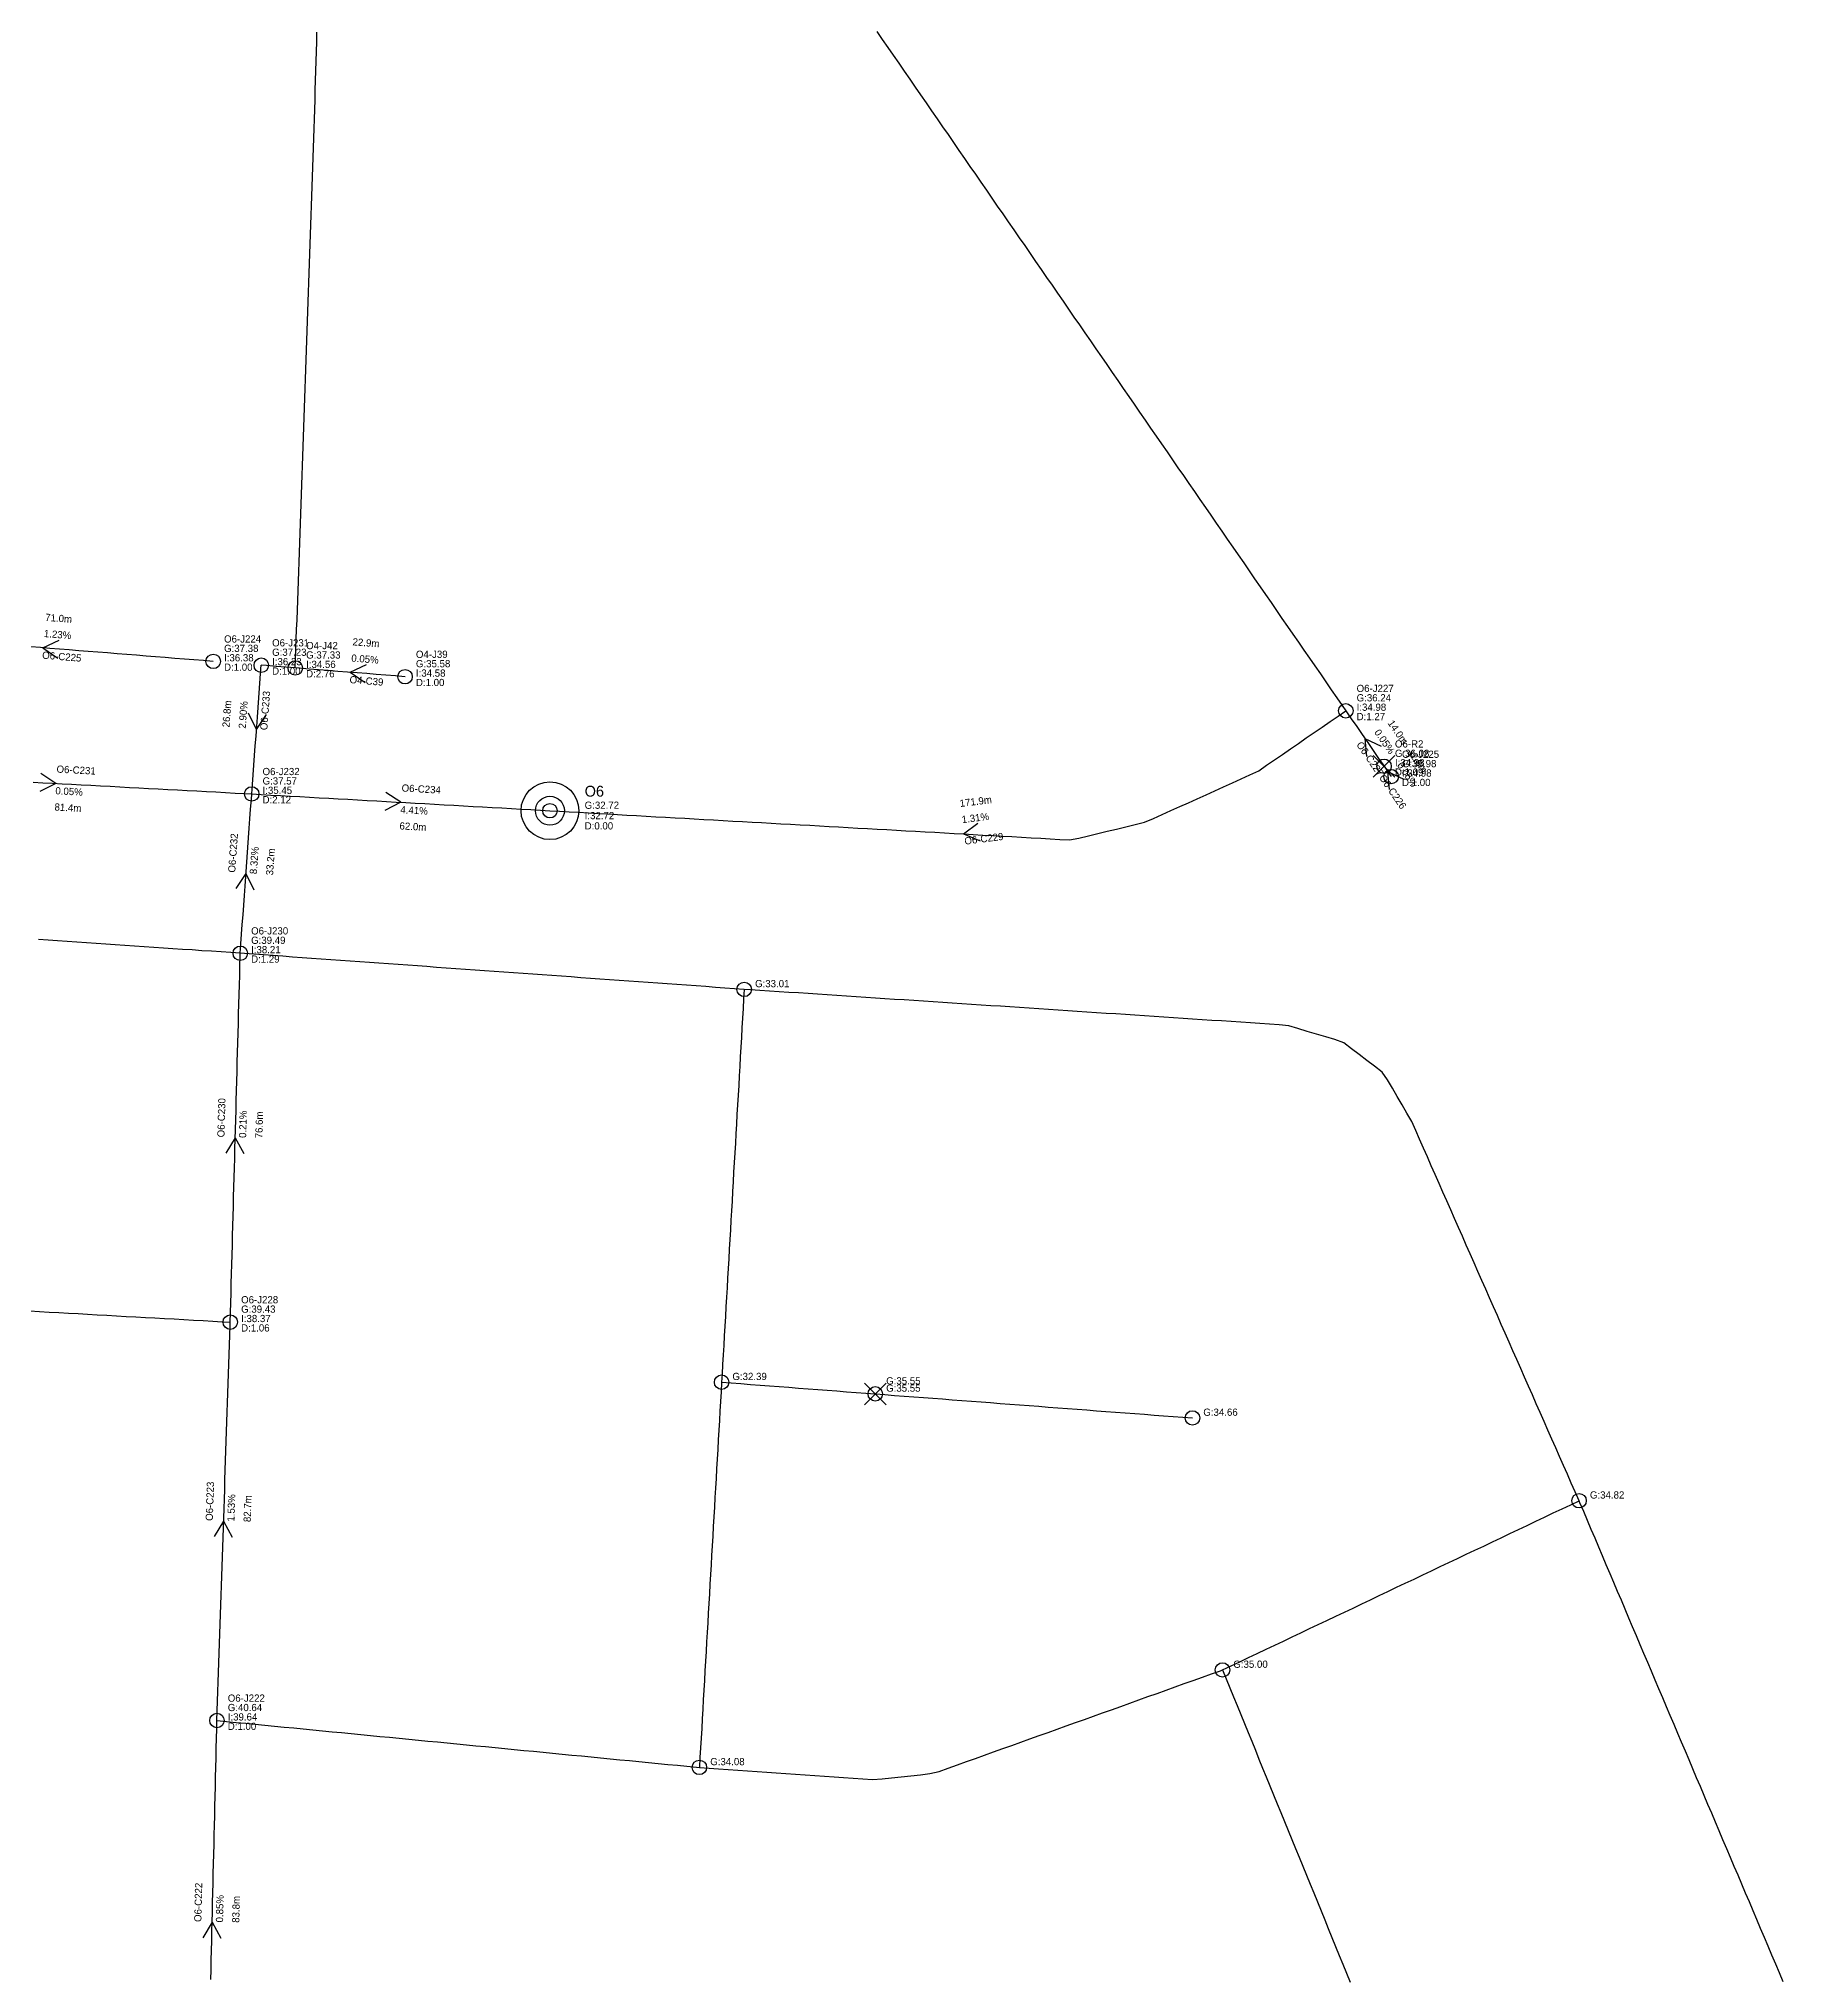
# Model space of a CAD drawing. Header units: metres. Extents: x 607160 to 610559, y 2613470 to 2618337.
# Drawn here: x 609402.1 to 609764.2, y 2615218.7 to 2615621 of the extents above; entities that cross this region are included whole.
import ezdxf

# ---------------------------------------------------------------- set-up
doc = ezdxf.new("R2010")
doc.units = ezdxf.units.M
for name, color, linetype in [('SW-DRAIN-LABELS', 3, 'Continuous'), ('SW-DRAIN-ORPHAN', 8, 'Continuous'), ('SW-DRAIN-SUB-04', 4, 'Continuous'), ('SW-DRAIN-SUB-06', 6, 'Continuous'), ('SW-JUNCTIONS', 7, 'Continuous'), ('SW-OUTLETS', 2, 'Continuous'), ('SW-RIDGES', 6, 'Continuous')]:
    doc.layers.add(name, color=color, linetype=linetype)

msp = doc.modelspace()

# ---------------------------------------------------------------- linework, layer by layer
at = {"layer": 'SW-DRAIN-ORPHAN'}
for points in [[(609576.07, 2615622.49), (609577.2, 2615620.85), (609578.34, 2615619.2), (609579.48, 2615617.56), (609580.61, 2615615.91), (609581.75, 2615614.26), (609582.89, 2615612.62), (609584.02, 2615610.97), (609585.16, 2615609.33), (609586.29, 2615607.68), (609587.43, 2615606.03), (609588.57, 2615604.39), (609589.7, 2615602.74), (609590.84, 2615601.1), (609591.98, 2615599.45), (609593.11, 2615597.81), (609594.25, 2615596.16), (609595.39, 2615594.51), (609596.52, 2615592.87), (609597.66, 2615591.22), (609598.79, 2615589.58), (609599.93, 2615587.93), (609601.07, 2615586.28), (609602.2, 2615584.64), (609603.34, 2615582.99), (609604.48, 2615581.35), (609605.61, 2615579.7), (609606.75, 2615578.06), (609607.88, 2615576.41), (609609.02, 2615574.76), (609610.16, 2615573.12), (609611.29, 2615571.47), (609612.43, 2615569.83), (609613.57, 2615568.18), (609614.7, 2615566.53), (609615.84, 2615564.89), (609616.97, 2615563.24), (609618.11, 2615561.6), (609619.25, 2615559.95), (609620.38, 2615558.31), (609621.52, 2615556.66), (609622.66, 2615555.01), (609623.79, 2615553.37), (609624.93, 2615551.72), (609626.07, 2615550.08), (609627.2, 2615548.43), (609628.34, 2615546.78), (609629.47, 2615545.14), (609630.61, 2615543.49), (609631.75, 2615541.85), (609632.88, 2615540.2), (609634.02, 2615538.55), (609635.16, 2615536.91), (609636.29, 2615535.26), (609637.43, 2615533.62), (609638.56, 2615531.97), (609639.7, 2615530.33), (609640.84, 2615528.68), (609641.97, 2615527.03), (609643.11, 2615525.39), (609644.25, 2615523.74), (609645.38, 2615522.1), (609646.52, 2615520.45), (609647.65, 2615518.8), (609648.79, 2615517.16), (609649.93, 2615515.51), (609651.06, 2615513.87), (609652.2, 2615512.22), (609653.34, 2615510.58), (609654.47, 2615508.93), (609655.61, 2615507.28), (609656.75, 2615505.64), (609657.88, 2615503.99), (609659.02, 2615502.35), (609660.15, 2615500.7), (609661.29, 2615499.05), (609662.43, 2615497.41), (609663.56, 2615495.76), (609664.7, 2615494.12), (609665.84, 2615492.47), (609666.97, 2615490.83), (609668.11, 2615489.18), (609669.24, 2615487.53), (609670.38, 2615485.89), (609671.52, 2615484.24), (609672.65, 2615482.6), (609673.39, 2615481.52)], [(609455.37, 2615490.41), (609453.38, 2615490.57), (609451.39, 2615490.73), (609449.39, 2615490.89), (609448.31, 2615490.98)], [(609443.95, 2615431.2), (609441.96, 2615431.33), (609439.96, 2615431.47), (609437.97, 2615431.61), (609435.97, 2615431.74), (609433.98, 2615431.88), (609431.98, 2615432.01), (609429.99, 2615432.15), (609427.99, 2615432.28), (609426, 2615432.42), (609424, 2615432.55), (609422.01, 2615432.69), (609420.01, 2615432.83), (609418.01, 2615432.96), (609416.02, 2615433.1), (609414.02, 2615433.23), (609412.03, 2615433.37), (609410.03, 2615433.5), (609408.04, 2615433.64), (609406.04, 2615433.77), (609404.05, 2615433.91), (609402.05, 2615434.05)], [(609548.54, 2615423.7), (609546.54, 2615423.85), (609544.55, 2615423.99), (609542.55, 2615424.13), (609540.56, 2615424.27), (609538.56, 2615424.42), (609536.57, 2615424.56), (609534.57, 2615424.7), (609532.58, 2615424.85), (609530.58, 2615424.99), (609528.59, 2615425.13), (609526.59, 2615425.28), (609524.6, 2615425.42), (609522.6, 2615425.56), (609520.61, 2615425.7), (609518.61, 2615425.85), (609516.62, 2615425.99), (609514.62, 2615426.13), (609512.63, 2615426.28), (609510.63, 2615426.42), (609508.64, 2615426.56), (609506.64, 2615426.71), (609504.65, 2615426.85), (609502.65, 2615426.99), (609500.66, 2615427.13), (609498.66, 2615427.28), (609496.67, 2615427.42), (609494.67, 2615427.56), (609492.68, 2615427.71), (609490.68, 2615427.85), (609488.69, 2615427.99), (609486.69, 2615428.14), (609484.7, 2615428.28), (609482.7, 2615428.42), (609480.71, 2615428.56), (609478.72, 2615428.71), (609476.72, 2615428.85), (609474.73, 2615428.99), (609472.73, 2615429.14), (609470.74, 2615429.28), (609468.74, 2615429.42), (609466.75, 2615429.57), (609464.75, 2615429.71), (609462.76, 2615429.85), (609460.76, 2615429.99), (609458.77, 2615430.14), (609456.77, 2615430.28), (609454.78, 2615430.42), (609452.78, 2615430.57), (609450.79, 2615430.71), (609448.79, 2615430.85), (609446.8, 2615431), (609444.8, 2615431.14), (609443.95, 2615431.2)], [(609548.54, 2615423.7), (609548.42, 2615421.71), (609548.31, 2615419.71), (609548.19, 2615417.71), (609548.08, 2615415.72), (609547.96, 2615413.72), (609547.85, 2615411.72), (609547.73, 2615409.73), (609547.62, 2615407.73), (609547.5, 2615405.73), (609547.39, 2615403.74), (609547.27, 2615401.74), (609547.16, 2615399.74), (609547.04, 2615397.75), (609546.93, 2615395.75), (609546.81, 2615393.75), (609546.7, 2615391.76), (609546.58, 2615389.76), (609546.47, 2615387.76), (609546.35, 2615385.77), (609546.24, 2615383.77), (609546.12, 2615381.77), (609546.01, 2615379.78), (609545.89, 2615377.78), (609545.78, 2615375.78), (609545.66, 2615373.79), (609545.55, 2615371.79), (609545.43, 2615369.79), (609545.32, 2615367.8), (609545.2, 2615365.8), (609545.09, 2615363.8), (609544.97, 2615361.8), (609544.86, 2615359.81), (609544.74, 2615357.81), (609544.63, 2615355.81), (609544.51, 2615353.82), (609544.4, 2615351.82), (609544.28, 2615349.82), (609544.17, 2615347.83), (609544.05, 2615345.83), (609543.94, 2615343.83), (609543.84, 2615342.18)], [(609721.81, 2615317.58), (609721, 2615319.41), (609720.19, 2615321.24), (609719.38, 2615323.07), (609718.58, 2615324.9), (609717.77, 2615326.73), (609716.96, 2615328.56), (609716.16, 2615330.39), (609715.35, 2615332.22), (609714.54, 2615334.05), (609713.73, 2615335.88), (609712.93, 2615337.71), (609712.12, 2615339.54), (609711.31, 2615341.37), (609710.5, 2615343.2), (609709.7, 2615345.03), (609708.89, 2615346.86), (609708.08, 2615348.69), (609707.28, 2615350.51), (609706.47, 2615352.34), (609705.66, 2615354.17), (609704.85, 2615356), (609704.05, 2615357.83), (609703.24, 2615359.66), (609702.43, 2615361.49), (609701.62, 2615363.32), (609700.82, 2615365.15), (609700.01, 2615366.98), (609699.2, 2615368.81), (609698.4, 2615370.64), (609697.59, 2615372.47), (609696.78, 2615374.3), (609695.97, 2615376.13), (609695.17, 2615377.96), (609694.36, 2615379.79), (609693.55, 2615381.62), (609692.74, 2615383.45), (609691.94, 2615385.28), (609691.13, 2615387.11), (609690.32, 2615388.94), (609689.52, 2615390.77), (609688.71, 2615392.6), (609687.9, 2615394.43), (609687.09, 2615396.26), (609686.09, 2615397.99), (609685.09, 2615399.72), (609684.08, 2615401.45), (609683.08, 2615403.18), (609682.07, 2615404.91), (609680.96, 2615406.54), (609679.37, 2615407.75), (609677.78, 2615408.96), (609676.18, 2615410.17), (609674.59, 2615411.38), (609673, 2615412.59), (609671.14, 2615413.27), (609669.22, 2615413.85), (609667.3, 2615414.42), (609665.39, 2615414.99), (609663.47, 2615415.57), (609661.55, 2615416.14), (609659.57, 2615416.35), (609657.58, 2615416.49), (609655.58, 2615416.62), (609653.59, 2615416.75), (609651.59, 2615416.89), (609649.6, 2615417.02), (609647.6, 2615417.15), (609645.61, 2615417.28), (609643.61, 2615417.41), (609641.61, 2615417.55), (609639.62, 2615417.68), (609637.62, 2615417.81), (609635.63, 2615417.94), (609633.63, 2615418.07), (609631.64, 2615418.21), (609629.64, 2615418.34), (609627.64, 2615418.47), (609625.65, 2615418.6), (609623.65, 2615418.73), (609621.66, 2615418.87), (609619.66, 2615419), (609617.67, 2615419.13), (609615.67, 2615419.26), (609613.67, 2615419.39), (609611.68, 2615419.53), (609609.68, 2615419.66), (609607.69, 2615419.79), (609605.69, 2615419.92), (609603.7, 2615420.05), (609601.7, 2615420.19), (609599.71, 2615420.32), (609597.71, 2615420.45), (609595.71, 2615420.58), (609593.72, 2615420.71), (609591.72, 2615420.85), (609589.73, 2615420.98), (609587.73, 2615421.11), (609585.74, 2615421.24), (609583.74, 2615421.37), (609581.74, 2615421.51), (609579.75, 2615421.64), (609577.75, 2615421.77), (609575.76, 2615421.9), (609573.76, 2615422.03), (609571.77, 2615422.17), (609569.77, 2615422.3), (609567.78, 2615422.43), (609565.78, 2615422.56), (609563.78, 2615422.69), (609561.79, 2615422.83), (609559.79, 2615422.96), (609557.8, 2615423.09), (609555.8, 2615423.22), (609553.81, 2615423.35), (609551.81, 2615423.49), (609549.81, 2615423.62), (609548.54, 2615423.7)], [(609543.84, 2615342.18), (609543.73, 2615340.19), (609543.61, 2615338.19), (609543.5, 2615336.19), (609543.39, 2615334.2), (609543.27, 2615332.2), (609543.16, 2615330.2), (609543.04, 2615328.21), (609542.93, 2615326.21), (609542.81, 2615324.21), (609542.7, 2615322.22), (609542.58, 2615320.22), (609542.47, 2615318.22), (609542.35, 2615316.23), (609542.24, 2615314.23), (609542.12, 2615312.23), (609542.01, 2615310.24), (609541.89, 2615308.24), (609541.78, 2615306.24), (609541.66, 2615304.25), (609541.55, 2615302.25), (609541.43, 2615300.25), (609541.32, 2615298.25), (609541.2, 2615296.26), (609541.09, 2615294.26), (609540.97, 2615292.26), (609540.86, 2615290.27), (609540.74, 2615288.27), (609540.63, 2615286.27), (609540.51, 2615284.28), (609540.4, 2615282.28), (609540.28, 2615280.28), (609540.17, 2615278.29), (609540.05, 2615276.29), (609539.94, 2615274.29), (609539.82, 2615272.3), (609539.71, 2615270.3), (609539.59, 2615268.3), (609539.48, 2615266.31), (609539.36, 2615264.31), (609539.24, 2615262.24)], [(609543.84, 2615342.18), (609545.84, 2615342.03), (609547.83, 2615341.88), (609549.83, 2615341.73), (609551.82, 2615341.58), (609553.82, 2615341.42), (609555.81, 2615341.27), (609557.8, 2615341.12), (609559.8, 2615340.97), (609561.79, 2615340.82), (609563.79, 2615340.67), (609565.78, 2615340.52), (609567.78, 2615340.36), (609569.77, 2615340.21), (609571.76, 2615340.06), (609573.76, 2615339.91), (609575.75, 2615339.76)], [(609575.75, 2615339.76), (609577.75, 2615339.61), (609579.74, 2615339.45), (609581.74, 2615339.3), (609583.73, 2615339.15), (609585.72, 2615339), (609587.72, 2615338.85), (609589.71, 2615338.7), (609591.71, 2615338.55), (609593.7, 2615338.39), (609595.7, 2615338.24), (609597.69, 2615338.09), (609599.68, 2615337.94), (609601.68, 2615337.79), (609603.67, 2615337.64), (609605.67, 2615337.48), (609607.66, 2615337.33), (609609.66, 2615337.18), (609611.65, 2615337.03), (609613.64, 2615336.88), (609615.64, 2615336.73), (609617.63, 2615336.58), (609619.63, 2615336.42), (609621.62, 2615336.27), (609623.61, 2615336.12), (609625.61, 2615335.97), (609627.6, 2615335.82), (609629.6, 2615335.67), (609631.59, 2615335.52), (609633.59, 2615335.36), (609635.58, 2615335.21), (609637.57, 2615335.06), (609639.57, 2615334.91), (609641.57, 2615334.76)], [(609647.8, 2615282.46), (609649.61, 2615283.32), (609651.41, 2615284.18), (609653.22, 2615285.03), (609655.03, 2615285.89), (609656.83, 2615286.75), (609658.64, 2615287.61), (609660.45, 2615288.46), (609662.26, 2615289.32), (609664.06, 2615290.18), (609665.87, 2615291.04), (609667.68, 2615291.89), (609669.48, 2615292.75), (609671.29, 2615293.61), (609673.1, 2615294.47), (609674.9, 2615295.32), (609676.71, 2615296.18), (609678.52, 2615297.04), (609680.32, 2615297.89), (609682.13, 2615298.75), (609683.94, 2615299.61), (609685.74, 2615300.47), (609687.55, 2615301.32), (609689.36, 2615302.18), (609691.17, 2615303.04), (609692.97, 2615303.9), (609694.78, 2615304.75), (609696.59, 2615305.61), (609698.39, 2615306.47), (609700.2, 2615307.33), (609702.01, 2615308.18), (609703.81, 2615309.04), (609705.62, 2615309.9), (609707.43, 2615310.76), (609709.23, 2615311.61), (609711.04, 2615312.47), (609712.85, 2615313.33), (609714.66, 2615314.18), (609716.46, 2615315.04), (609718.27, 2615315.9), (609720.08, 2615316.76), (609721.81, 2615317.58)], [(609764.17, 2615217.75), (609763.39, 2615219.59), (609762.61, 2615221.43), (609761.83, 2615223.27), (609761.05, 2615225.12), (609760.27, 2615226.96), (609759.49, 2615228.8), (609758.7, 2615230.64), (609757.92, 2615232.48), (609757.14, 2615234.32), (609756.36, 2615236.16), (609755.58, 2615238), (609754.8, 2615239.84), (609754.02, 2615241.68), (609753.24, 2615243.53), (609752.45, 2615245.37), (609751.67, 2615247.21), (609750.89, 2615249.05), (609750.11, 2615250.89), (609749.33, 2615252.73), (609748.55, 2615254.57), (609747.77, 2615256.41), (609746.98, 2615258.25), (609746.2, 2615260.1), (609745.42, 2615261.94), (609744.64, 2615263.78), (609743.86, 2615265.62), (609743.08, 2615267.46), (609742.3, 2615269.3), (609741.51, 2615271.14), (609740.73, 2615272.98), (609739.95, 2615274.82), (609739.17, 2615276.66), (609738.39, 2615278.51), (609737.61, 2615280.35), (609736.83, 2615282.19), (609736.05, 2615284.03), (609735.26, 2615285.87), (609734.48, 2615287.71), (609733.7, 2615289.55), (609732.92, 2615291.39), (609732.14, 2615293.23), (609731.36, 2615295.07), (609730.58, 2615296.92), (609729.79, 2615298.76), (609729.01, 2615300.6), (609728.23, 2615302.44), (609727.45, 2615304.28), (609726.67, 2615306.12), (609725.89, 2615307.96), (609725.11, 2615309.8), (609724.32, 2615311.64), (609723.54, 2615313.49), (609722.76, 2615315.33), (609721.98, 2615317.17), (609721.81, 2615317.58)], [(609539.24, 2615262.24), (609541.24, 2615262.1), (609543.23, 2615261.96), (609545.23, 2615261.82), (609547.22, 2615261.68), (609549.22, 2615261.54), (609551.21, 2615261.4), (609553.21, 2615261.26), (609555.2, 2615261.12), (609557.2, 2615260.98), (609559.19, 2615260.84), (609561.19, 2615260.7), (609563.19, 2615260.56), (609565.18, 2615260.42), (609567.18, 2615260.28), (609569.17, 2615260.14), (609571.17, 2615260), (609573.16, 2615259.86), (609575.16, 2615259.72), (609577.15, 2615259.87), (609579.13, 2615260.08), (609581.12, 2615260.29), (609583.11, 2615260.51), (609585.1, 2615260.72), (609587.09, 2615260.94), (609589.02, 2615261.41), (609590.9, 2615262.09), (609592.78, 2615262.76), (609594.67, 2615263.44), (609596.55, 2615264.11), (609598.43, 2615264.79), (609600.31, 2615265.46), (609602.2, 2615266.13), (609604.08, 2615266.81), (609605.96, 2615267.48), (609607.85, 2615268.16), (609609.73, 2615268.83), (609611.61, 2615269.5), (609613.49, 2615270.18), (609615.38, 2615270.85), (609617.26, 2615271.53), (609619.14, 2615272.2), (609621.03, 2615272.88), (609622.91, 2615273.55), (609624.79, 2615274.22), (609626.68, 2615274.9), (609628.56, 2615275.57), (609630.44, 2615276.25), (609632.32, 2615276.92), (609634.21, 2615277.6), (609636.09, 2615278.27), (609637.97, 2615278.94), (609639.86, 2615279.62), (609641.74, 2615280.29), (609643.62, 2615280.97), (609645.5, 2615281.64), (609647.39, 2615282.31), (609647.8, 2615282.46)], [(609647.8, 2615282.46), (609648.56, 2615280.61), (609649.31, 2615278.76), (609650.07, 2615276.91), (609650.83, 2615275.06), (609651.59, 2615273.21), (609652.34, 2615271.36), (609653.1, 2615269.5), (609653.86, 2615267.65), (609654.62, 2615265.8), (609655.37, 2615263.95), (609656.13, 2615262.1), (609656.89, 2615260.25), (609657.65, 2615258.4), (609658.4, 2615256.55), (609659.16, 2615254.7), (609659.92, 2615252.85), (609660.67, 2615250.99), (609661.43, 2615249.14), (609662.19, 2615247.29), (609662.95, 2615245.44), (609663.7, 2615243.59), (609664.46, 2615241.74), (609665.22, 2615239.89), (609665.98, 2615238.04), (609666.73, 2615236.19), (609667.49, 2615234.33), (609668.25, 2615232.48), (609669.01, 2615230.63), (609669.76, 2615228.78), (609670.52, 2615226.93), (609671.28, 2615225.08), (609672.03, 2615223.23), (609672.79, 2615221.38), (609673.55, 2615219.53), (609674.31, 2615217.68)], [(609439.11, 2615271.97), (609441.1, 2615271.77), (609443.09, 2615271.58), (609445.08, 2615271.39), (609447.07, 2615271.19), (609449.07, 2615271), (609451.06, 2615270.81), (609453.05, 2615270.61), (609455.04, 2615270.42), (609457.03, 2615270.23), (609459.02, 2615270.03), (609461.01, 2615269.84), (609463, 2615269.65), (609464.99, 2615269.45), (609466.98, 2615269.26), (609468.97, 2615269.07), (609470.96, 2615268.87), (609472.95, 2615268.68), (609474.94, 2615268.49), (609476.93, 2615268.29), (609478.92, 2615268.1), (609480.92, 2615267.9), (609482.91, 2615267.71), (609484.9, 2615267.52), (609486.89, 2615267.32), (609488.88, 2615267.13), (609490.87, 2615266.94), (609492.86, 2615266.74), (609494.85, 2615266.55), (609496.84, 2615266.36), (609498.83, 2615266.16), (609500.82, 2615265.97), (609502.81, 2615265.78), (609504.8, 2615265.58), (609506.79, 2615265.39), (609508.78, 2615265.2), (609510.77, 2615265), (609512.76, 2615264.81), (609514.76, 2615264.62), (609516.75, 2615264.42), (609518.74, 2615264.23), (609520.73, 2615264.03), (609522.72, 2615263.84), (609524.71, 2615263.65), (609526.7, 2615263.45), (609528.69, 2615263.26), (609530.68, 2615263.07), (609532.67, 2615262.87), (609534.66, 2615262.68), (609536.65, 2615262.49), (609538.64, 2615262.29), (609539.24, 2615262.24)]]:
    msp.add_lwpolyline(points, dxfattribs=at)
at = {"layer": 'SW-DRAIN-SUB-04'}
for q in [(609470.15, 2615491.12), (609469.86, 2615487.38)]:
    msp.add_line((609466.77, 2615489.51), q, dxfattribs=at)
for points in [[(609455.37, 2615490.41), (609455.44, 2615492.41), (609455.51, 2615494.41), (609455.58, 2615496.41), (609455.65, 2615498.41), (609455.73, 2615500.41), (609455.8, 2615502.41), (609455.87, 2615504.41), (609455.94, 2615506.4), (609456.01, 2615508.4), (609456.08, 2615510.4), (609456.15, 2615512.4), (609456.22, 2615514.4), (609456.29, 2615516.4), (609456.36, 2615518.4), (609456.43, 2615520.4), (609456.5, 2615522.39), (609456.57, 2615524.39), (609456.64, 2615526.39), (609456.71, 2615528.39), (609456.78, 2615530.39), (609456.85, 2615532.39), (609456.92, 2615534.39), (609456.99, 2615536.39), (609457.06, 2615538.38), (609457.13, 2615540.38), (609457.2, 2615542.38), (609457.27, 2615544.38), (609457.34, 2615546.38), (609457.42, 2615548.38), (609457.49, 2615550.38), (609457.56, 2615552.38), (609457.63, 2615554.37), (609457.7, 2615556.37), (609457.77, 2615558.37), (609457.84, 2615560.37), (609457.91, 2615562.37), (609457.98, 2615564.37), (609458.05, 2615566.37), (609458.12, 2615568.37), (609458.19, 2615570.36), (609458.26, 2615572.36), (609458.33, 2615574.36), (609458.4, 2615576.36), (609458.47, 2615578.36), (609458.54, 2615580.36), (609458.61, 2615582.36), (609458.68, 2615584.36), (609458.75, 2615586.35), (609458.82, 2615588.35), (609458.89, 2615590.35), (609458.96, 2615592.35), (609459.03, 2615594.35), (609459.11, 2615596.35), (609459.18, 2615598.35), (609459.25, 2615600.35), (609459.3, 2615602.34), (609459.36, 2615604.34), (609459.42, 2615606.34), (609459.47, 2615608.34), (609459.53, 2615610.34), (609459.59, 2615612.34), (609459.64, 2615614.34), (609459.7, 2615616.34), (609459.76, 2615618.34), (609459.81, 2615620.34), (609459.87, 2615622.34)], [(609478.16, 2615488.6), (609476.17, 2615488.76), (609474.18, 2615488.92), (609472.18, 2615489.08), (609470.19, 2615489.24), (609468.2, 2615489.39), (609466.2, 2615489.55), (609464.21, 2615489.71), (609462.21, 2615489.87), (609460.22, 2615490.03), (609458.23, 2615490.19), (609456.23, 2615490.35), (609455.37, 2615490.41)]]:
    msp.add_lwpolyline(points, dxfattribs=at)
at = {"layer": 'SW-DRAIN-SUB-06'}
for p, q in [((609402.97, 2615494.6), (609406.36, 2615496.21)), ((609402.97, 2615494.6), (609406.06, 2615492.47)), ((609447.32, 2615477.62), (609445.69, 2615481)), ((609447.32, 2615477.62), (609449.43, 2615480.72)), ((609677.37, 2615475.76), (609680.75, 2615474.15)), ((609677.37, 2615475.76), (609677.67, 2615472.02)), ((609405.67, 2615466.45), (609402.53, 2615468.5)), ((609682.08, 2615468.93), (609685.46, 2615467.32)), ((609682.08, 2615468.93), (609682.37, 2615465.19)), ((609405.67, 2615466.45), (609402.33, 2615464.75)), ((609477.28, 2615462.53), (609474.14, 2615464.58)), ((609477.28, 2615462.53), (609473.93, 2615460.84)), ((609594.06, 2615455.96), (609597.05, 2615458.23)), ((609594.06, 2615455.96), (609597.51, 2615454.51)), ((609445.14, 2615447.73), (609443.04, 2615444.63)), ((609445.14, 2615447.73), (609446.78, 2615444.36)), ((609442.92, 2615392.92), (609440.95, 2615389.73)), ((609442.92, 2615392.92), (609444.7, 2615389.63)), ((609440.49, 2615313.31), (609438.51, 2615310.13)), ((609440.49, 2615313.31), (609442.26, 2615310)), ((609438.13, 2615230.1), (609436.18, 2615226.9)), ((609438.13, 2615230.1), (609439.92, 2615226.81))]:
    msp.add_line(p, q, dxfattribs=at)
for points in [[(609438.34, 2615491.78), (609436.35, 2615491.93), (609434.35, 2615492.09), (609432.36, 2615492.25), (609430.37, 2615492.41), (609428.37, 2615492.57), (609426.38, 2615492.73), (609424.39, 2615492.89), (609422.39, 2615493.05), (609420.4, 2615493.21), (609418.4, 2615493.37), (609416.41, 2615493.52), (609414.42, 2615493.68), (609412.42, 2615493.84), (609410.43, 2615494), (609408.44, 2615494.16), (609406.44, 2615494.32), (609404.45, 2615494.48), (609402.46, 2615494.64), (609400.46, 2615494.8)], [(609446.33, 2615464.27), (609446.48, 2615466.26), (609446.62, 2615468.26), (609446.77, 2615470.25), (609446.92, 2615472.25), (609447.07, 2615474.24), (609447.22, 2615476.24), (609447.36, 2615478.23), (609447.51, 2615480.23), (609447.66, 2615482.22), (609447.81, 2615484.21), (609447.96, 2615486.21), (609448.1, 2615488.2), (609448.25, 2615490.2), (609448.31, 2615490.98)], [(609508.23, 2615460.79), (609510.23, 2615460.68), (609512.22, 2615460.56), (609514.22, 2615460.45), (609516.22, 2615460.34), (609518.21, 2615460.23), (609520.21, 2615460.11), (609522.21, 2615460), (609524.2, 2615459.89), (609526.2, 2615459.78), (609528.2, 2615459.66), (609530.2, 2615459.55), (609532.19, 2615459.44), (609534.19, 2615459.33), (609536.19, 2615459.22), (609538.18, 2615459.1), (609540.18, 2615458.99), (609542.18, 2615458.88), (609544.17, 2615458.77), (609546.17, 2615458.65), (609548.17, 2615458.54), (609550.16, 2615458.43), (609552.16, 2615458.32), (609554.16, 2615458.2), (609556.15, 2615458.09), (609558.15, 2615457.98), (609560.15, 2615457.87), (609562.14, 2615457.76), (609564.14, 2615457.64), (609566.14, 2615457.53), (609568.14, 2615457.42), (609570.13, 2615457.31), (609572.13, 2615457.19), (609574.13, 2615457.08), (609576.12, 2615456.97), (609578.12, 2615456.86), (609580.12, 2615456.75), (609582.11, 2615456.63), (609584.11, 2615456.52), (609586.11, 2615456.41), (609588.1, 2615456.3), (609590.1, 2615456.18), (609592.1, 2615456.07), (609594.09, 2615455.96), (609596.09, 2615455.85), (609598.09, 2615455.73), (609600.08, 2615455.62), (609602.08, 2615455.51), (609604.08, 2615455.4), (609606.08, 2615455.29), (609608.07, 2615455.17), (609610.07, 2615455.06), (609612.07, 2615454.95), (609614.06, 2615454.84), (609616.06, 2615454.72), (609618.01, 2615455.07), (609619.96, 2615455.55), (609621.9, 2615456.03), (609623.84, 2615456.51), (609625.78, 2615456.99), (609627.72, 2615457.47), (609629.66, 2615457.95), (609631.6, 2615458.43), (609633.46, 2615459.15), (609635.28, 2615459.97), (609637.11, 2615460.8), (609638.93, 2615461.63), (609640.75, 2615462.45), (609642.57, 2615463.28), (609644.39, 2615464.11), (609646.21, 2615464.93), (609648.03, 2615465.76), (609649.85, 2615466.59), (609651.67, 2615467.42), (609653.5, 2615468.24), (609655.31, 2615469.08), (609656.96, 2615470.22), (609658.6, 2615471.35), (609660.25, 2615472.48), (609661.9, 2615473.62), (609663.55, 2615474.75), (609665.19, 2615475.88), (609666.84, 2615477.02), (609668.49, 2615478.15), (609670.14, 2615479.28), (609671.79, 2615480.42), (609673.39, 2615481.52)], [(609673.39, 2615481.52), (609674.53, 2615479.88), (609675.66, 2615478.23), (609676.8, 2615476.58), (609677.93, 2615474.94), (609679.07, 2615473.29), (609680.2, 2615471.64), (609681.34, 2615470)], [(609400.97, 2615466.7), (609402.96, 2615466.6), (609404.96, 2615466.49), (609406.96, 2615466.38), (609408.95, 2615466.27), (609410.95, 2615466.17), (609412.95, 2615466.06), (609414.95, 2615465.95), (609416.94, 2615465.85), (609418.94, 2615465.74), (609420.94, 2615465.63), (609422.93, 2615465.52), (609424.93, 2615465.42), (609426.93, 2615465.31), (609428.93, 2615465.2), (609430.92, 2615465.1), (609432.92, 2615464.99), (609434.92, 2615464.88), (609436.91, 2615464.77), (609438.91, 2615464.67), (609440.91, 2615464.56), (609442.91, 2615464.45), (609444.9, 2615464.35), (609446.33, 2615464.27)], [(609681.34, 2615470), (609682.48, 2615468.35), (609682.81, 2615467.86)], [(609443.95, 2615431.2), (609444.1, 2615433.19), (609444.24, 2615435.19), (609444.38, 2615437.18), (609444.53, 2615439.18), (609444.67, 2615441.17), (609444.81, 2615443.17), (609444.96, 2615445.16), (609445.1, 2615447.16), (609445.24, 2615449.15), (609445.39, 2615451.15), (609445.53, 2615453.14), (609445.67, 2615455.14), (609445.82, 2615457.13), (609445.96, 2615459.13), (609446.1, 2615461.12), (609446.25, 2615463.12), (609446.33, 2615464.27)], [(609446.33, 2615464.27), (609448.32, 2615464.16), (609450.32, 2615464.04), (609452.32, 2615463.93), (609454.32, 2615463.82), (609456.31, 2615463.71), (609458.31, 2615463.6), (609460.31, 2615463.48), (609462.3, 2615463.37), (609464.3, 2615463.26), (609466.3, 2615463.15), (609468.29, 2615463.03), (609470.29, 2615462.92), (609472.29, 2615462.81), (609474.28, 2615462.7), (609476.28, 2615462.58), (609478.28, 2615462.47), (609480.27, 2615462.36), (609482.27, 2615462.25), (609484.27, 2615462.14), (609486.26, 2615462.02), (609488.26, 2615461.91), (609490.26, 2615461.8), (609492.26, 2615461.69), (609494.25, 2615461.57), (609496.25, 2615461.46), (609498.25, 2615461.35), (609500.24, 2615461.24), (609502.24, 2615461.12), (609504.24, 2615461.01), (609506.23, 2615460.9), (609508.23, 2615460.79)], [(609441.88, 2615354.65), (609441.93, 2615356.65), (609441.99, 2615358.65), (609442.04, 2615360.65), (609442.09, 2615362.65), (609442.15, 2615364.64), (609442.2, 2615366.64), (609442.26, 2615368.64), (609442.31, 2615370.64), (609442.37, 2615372.64), (609442.42, 2615374.64), (609442.47, 2615376.64), (609442.53, 2615378.64), (609442.58, 2615380.64), (609442.64, 2615382.64), (609442.69, 2615384.64), (609442.75, 2615386.64), (609442.8, 2615388.64), (609442.85, 2615390.63), (609442.91, 2615392.63), (609442.96, 2615394.63), (609443.02, 2615396.63), (609443.07, 2615398.63), (609443.13, 2615400.63), (609443.18, 2615402.63), (609443.23, 2615404.63), (609443.29, 2615406.63), (609443.34, 2615408.63), (609443.4, 2615410.63), (609443.45, 2615412.63), (609443.51, 2615414.63), (609443.56, 2615416.63), (609443.61, 2615418.62), (609443.67, 2615420.62), (609443.72, 2615422.62), (609443.78, 2615424.62), (609443.83, 2615426.62), (609443.88, 2615428.62), (609443.94, 2615430.62), (609443.95, 2615431.2)], [(609400.29, 2615356.97), (609402.29, 2615356.85), (609404.29, 2615356.74), (609406.28, 2615356.63), (609408.28, 2615356.52), (609410.28, 2615356.41), (609412.27, 2615356.3), (609414.27, 2615356.19), (609416.27, 2615356.07), (609418.26, 2615355.96), (609420.26, 2615355.85), (609422.26, 2615355.74), (609424.26, 2615355.63), (609426.25, 2615355.52), (609428.25, 2615355.41), (609430.25, 2615355.3), (609432.24, 2615355.18), (609434.24, 2615355.07), (609436.24, 2615354.96), (609438.23, 2615354.85), (609440.23, 2615354.74), (609441.88, 2615354.65)], [(609439.11, 2615271.97), (609439.18, 2615273.97), (609439.25, 2615275.97), (609439.31, 2615277.97), (609439.38, 2615279.96), (609439.45, 2615281.96), (609439.51, 2615283.96), (609439.58, 2615285.96), (609439.65, 2615287.96), (609439.71, 2615289.96), (609439.78, 2615291.96), (609439.85, 2615293.96), (609439.91, 2615295.96), (609439.98, 2615297.95), (609440.05, 2615299.95), (609440.12, 2615301.95), (609440.18, 2615303.95), (609440.25, 2615305.95), (609440.32, 2615307.95), (609440.38, 2615309.95), (609440.45, 2615311.95), (609440.52, 2615313.95), (609440.58, 2615315.94), (609440.65, 2615317.94), (609440.72, 2615319.94), (609440.78, 2615321.94), (609440.85, 2615323.94), (609440.92, 2615325.94), (609440.98, 2615327.94), (609441.05, 2615329.94), (609441.12, 2615331.93), (609441.18, 2615333.93), (609441.25, 2615335.93), (609441.32, 2615337.93), (609441.39, 2615339.93), (609441.45, 2615341.93), (609441.52, 2615343.93), (609441.59, 2615345.93), (609441.65, 2615347.93), (609441.72, 2615349.92), (609441.79, 2615351.92), (609441.85, 2615353.92), (609441.88, 2615354.65)], [(609437.85, 2615218.22), (609437.89, 2615220.22), (609437.94, 2615222.22), (609437.99, 2615224.22), (609438.03, 2615226.22), (609438.08, 2615228.22), (609438.13, 2615230.22), (609438.18, 2615232.22), (609438.22, 2615234.22), (609438.27, 2615236.22), (609438.32, 2615238.22), (609438.36, 2615240.22), (609438.41, 2615242.22), (609438.46, 2615244.22), (609438.51, 2615246.22), (609438.55, 2615248.22), (609438.6, 2615250.21), (609438.65, 2615252.21), (609438.69, 2615254.21), (609438.74, 2615256.21), (609438.79, 2615258.21), (609438.84, 2615260.21), (609438.88, 2615262.21), (609438.93, 2615264.21), (609438.98, 2615266.21), (609439.02, 2615268.21), (609439.07, 2615270.21), (609439.11, 2615271.97)]]:
    msp.add_lwpolyline(points, dxfattribs=at)
at = {"layer": 'SW-JUNCTIONS'}
for centre in [(609438.34, 2615491.78), (609448.31, 2615490.98), (609455.37, 2615490.41), (609478.16, 2615488.6), (609673.39, 2615481.52), (609681.34, 2615470), (609682.81, 2615467.86), (609446.33, 2615464.27), (609508.23, 2615460.79), (609443.95, 2615431.2), (609548.54, 2615423.7), (609441.88, 2615354.65), (609543.84, 2615342.18), (609575.75, 2615339.76), (609641.57, 2615334.76), (609721.81, 2615317.58), (609647.8, 2615282.46), (609439.11, 2615271.97), (609539.24, 2615262.24)]:
    msp.add_circle(centre, 1.5, dxfattribs=at)
at = {"layer": 'SW-OUTLETS'}
for radius in [6, 3]:
    msp.add_circle((609508.23, 2615460.79), radius, dxfattribs=at)
at = {"layer": 'SW-RIDGES', "color": 6}
for p, q in [((609679.09, 2615467.75), (609683.59, 2615472.25)), ((609683.59, 2615467.75), (609679.09, 2615472.25)), ((609573.5, 2615337.51), (609578, 2615342.01)), ((609578, 2615337.51), (609573.5, 2615342.01))]:
    msp.add_line(p, q, dxfattribs=at)

# ---------------------------------------------------------------- texts
at = {"layer": 'SW-DRAIN-LABELS', "color": 2}
for s, rotation, p in [('71.0m', -4.5598, (609403.42, 2615500.2)), ('1.23%', -4.5598, (609403.15, 2615496.84)), ('22.9m', -4.5426, (609467.21, 2615495.12)), ('0.05%', -4.5426, (609466.95, 2615491.75)), ('26.8m', 85.7559, (609441.71, 2615478.04)), ('2.90%', 85.7559, (609445.08, 2615477.79)), ('14.0m', -55.4202, (609682, 2615478.95)), ('0.05%', -55.4202, (609679.22, 2615477.04)), ('0.05%', -55.4202, (609683.93, 2615470.21)), ('2.6m', -55.4202, (609686.71, 2615472.12)), ('0.05%', -3.0701, (609405.55, 2615464.2)), ('171.9m', 7.1557, (609593.36, 2615461.54)), ('81.4m', -3.0701, (609405.37, 2615460.83)), ('4.41%', -3.2189, (609477.15, 2615460.28)), ('1.31%', 7.1557, (609593.78, 2615458.19)), ('62.0m', -3.2189, (609476.96, 2615456.91)), ('8.32%', 85.8955, (609447.39, 2615447.57)), ('33.2m', 85.8955, (609450.75, 2615447.33)), ('0.21%', 88.4458, (609445.17, 2615392.86)), ('76.6m', 88.4458, (609448.54, 2615392.77)), ('1.53%', 88.0842, (609442.74, 2615313.23)), ('82.7m', 88.0842, (609446.12, 2615313.12)), ('0.85%', 88.6508, (609440.38, 2615230.05)), ('83.8m', 88.6508, (609443.75, 2615229.97))]:
    msp.add_text(s, height=1.5, rotation=rotation, dxfattribs=at).set_placement(p)
at = {"layer": 'SW-DRAIN-LABELS', "color": 7}
for s, p in [('O6-J224', (609440.59, 2615495.68)), ('G:37.38', (609440.59, 2615493.73)), ('O6-J231', (609450.56, 2615494.88)), ('O4-J42', (609457.62, 2615494.31)), ('G:37.23', (609450.56, 2615492.93)), ('G:37.33', (609457.62, 2615492.36)), ('O4-J39', (609480.41, 2615492.5)), ('G:35.58', (609480.41, 2615490.55)), ('O6-J227', (609675.64, 2615485.42)), ('G:36.24', (609675.64, 2615483.47)), ('O6-R2', (609683.59, 2615473.9)), ('G:36.08', (609683.59, 2615471.95)), ('O6-J225', (609685.06, 2615471.76)), ('G:35.98', (609685.06, 2615469.81)), ('O6-J232', (609448.58, 2615468.17)), ('G:37.57', (609448.58, 2615466.22)), ('G:32.72', (609515.43, 2615461.18)), ('O6-J230', (609446.2, 2615435.1)), ('G:39.49', (609446.2, 2615433.15)), ('G:33.01', (609550.79, 2615424.15)), ('O6-J228', (609444.13, 2615358.55)), ('G:39.43', (609444.13, 2615356.6)), ('G:32.39', (609546.09, 2615342.63)), ('G:35.55', (609578, 2615341.71)), ('G:35.55', (609578, 2615340.21)), ('G:34.66', (609643.82, 2615335.21)), ('G:34.82', (609724.06, 2615318.03)), ('G:35.00', (609650.05, 2615282.91)), ('O6-J222', (609441.36, 2615275.87)), ('G:40.64', (609441.36, 2615273.92)), ('G:34.08', (609541.49, 2615262.69))]:
    msp.add_text(s, height=1.5, dxfattribs=at).set_placement(p)
at = {"layer": 'SW-DRAIN-LABELS', "color": 3}
for s, rotation, p in [('O6-C225', -4.5598, (609402.8, 2615492.35)), ('O4-C39', -4.5426, (609466.59, 2615487.27)), ('O6-C233', 85.7559, (609449.56, 2615477.46)), ('O6-C227', -55.4202, (609675.51, 2615474.48)), ('O6-C231', -3.0701, (609405.79, 2615468.7)), ('O6-C226', -55.4202, (609680.22, 2615467.65)), ('O6-C234', -3.2189, (609477.41, 2615464.78)), ('O6-C232', 85.8955, (609442.9, 2615447.9)), ('O6-C229', 7.1557, (609594.34, 2615453.73)), ('O6-C230', 88.4458, (609440.67, 2615392.98)), ('O6-C223', 88.0842, (609438.25, 2615313.38)), ('O6-C222', 88.6508, (609435.88, 2615230.15))]:
    msp.add_text(s, height=1.5, rotation=rotation, dxfattribs=at).set_placement(p)
at = {"layer": 'SW-DRAIN-LABELS', "color": 6}
for s, p in [('D:1.00', (609440.59, 2615489.83)), ('D:1.00', (609450.56, 2615489.03)), ('D:2.76', (609457.62, 2615488.46)), ('D:1.00', (609480.41, 2615486.65)), ('D:1.27', (609675.64, 2615479.57)), ('D:1.09', (609683.59, 2615468.05)), ('D:1.00', (609685.06, 2615465.91)), ('D:2.12', (609448.58, 2615462.32)), ('D:0.00', (609515.43, 2615456.89)), ('D:1.29', (609446.2, 2615429.25)), ('D:1.06', (609444.13, 2615352.7)), ('D:1.00', (609441.36, 2615270.02))]:
    msp.add_text(s, height=1.5, dxfattribs=at).set_placement(p)
at = {"layer": 'SW-DRAIN-LABELS', "color": 4}
for s, p in [('I:36.38', (609440.59, 2615491.78)), ('I:36.23', (609450.56, 2615490.98)), ('I:34.56', (609457.62, 2615490.41)), ('I:34.58', (609480.41, 2615488.6)), ('I:34.98', (609675.64, 2615481.52)), ('I:34.98', (609683.59, 2615470)), ('I:34.98', (609685.06, 2615467.86)), ('I:35.45', (609448.58, 2615464.27)), ('I:32.72', (609515.43, 2615459.03)), ('I:38.21', (609446.2, 2615431.2)), ('I:38.37', (609444.13, 2615354.65)), ('I:39.64', (609441.36, 2615271.97))]:
    msp.add_text(s, height=1.5, dxfattribs=at).set_placement(p)
at = {"layer": 'SW-OUTLETS', "color": 6}
msp.add_text('O6', height=2.25, dxfattribs=at).set_placement((609515.43, 2615463.71))

doc.saveas('drawing.dxf')
